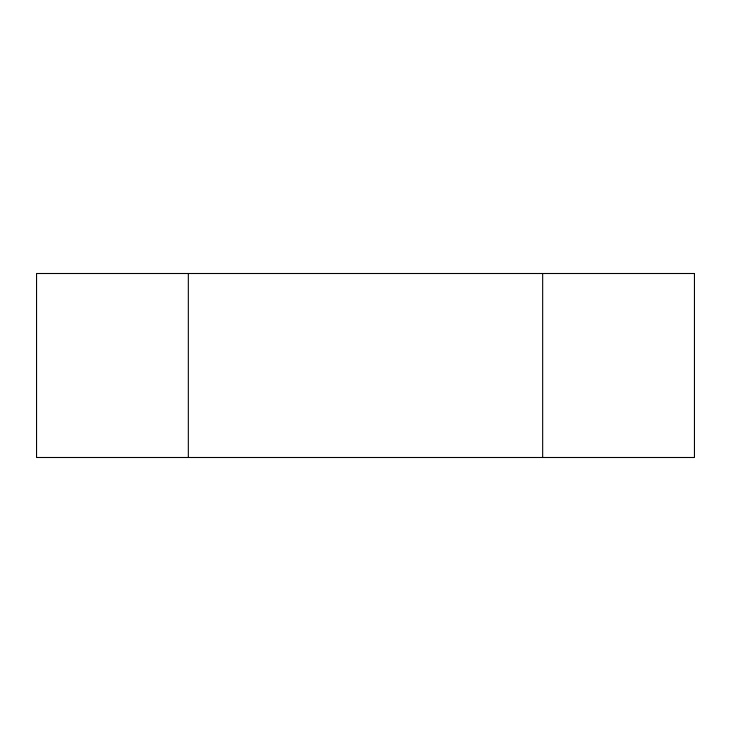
<?xml version="1.0" encoding="UTF-8"?>
<svg xmlns="http://www.w3.org/2000/svg" width="731" height="731" viewBox="0 0 731 731"><rect width="100%" height="100%" fill="white"/><g stroke="black" fill="none" stroke-linecap="round" stroke-linejoin="round"><path stroke-width="1.1" d="M542.667 273.504L542.667 457.496M188.333 273.504L188.333 457.496M694.45 273.504L36.55 273.504L36.55 457.496L694.45 457.496L694.45 273.504"/></g></svg>
